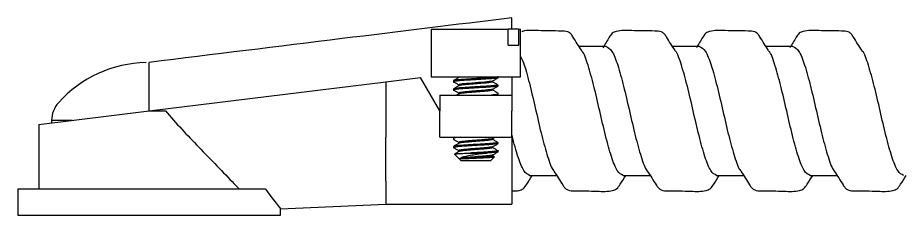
# Model space of a CAD drawing. Header units: inches. Extents: x 185 to 315, y 0 to 83.
# Drawn here: x 298.796 to 302.176, y 44.034 to 44.784 of the extents above; entities that cross this region are included whole.
import ezdxf

# ---------------------------------------------------------------- set-up
doc = ezdxf.new("R2010")
doc.units = ezdxf.units.IN
doc.header["$LTSCALE"] = 0.5
doc.header["$MEASUREMENT"] = 0
doc.layers.get('0').update_dxf_attribs({"color": 255, "linetype": 'CONTINUOUS'})
doc.layers.add('Hardware', color=242, linetype='CONTINUOUS')

# ---------------------------------------------------------------- blocks, each defined once
blk = doc.blocks.new('*U110')
at = {"layer": 'Hardware', "transparency": 16777216}
for p, q in [((1.38, 0.7062), (1.38, 0.75)), ((1.0725, 0.7062), (1.0725, 0.5262)), ((1.0725, 0.7062), (1.3656, 0.7062)), ((1.3656, 0.6462), (1.3656, 0.7062)), ((1.4056, 0.7062), (1.3656, 0.7062)), ((1.4056, 0.7062), (1.4125, 0.7062)), ((1.4056, 0.6462), (1.4056, 0.7062)), ((1.4125, 0.5262), (1.4125, 0.7062)), ((1.3656, 0.6462), (1.4056, 0.6462)), ((1.7379, 0.6412), (1.6352, 0.6412)), ((2.0934, 0.6412), (1.9907, 0.6412)), ((2.449, 0.6412), (2.3463, 0.6412)), ((0, 0.4274), (0, 0.5806)), ((0.9, 0.5067), (1.0319, 0.5229)), ((1.105, 0.3962), (1.0319, 0.5229)), ((1.0725, 0.5262), (1.4125, 0.5262)), ((1.157, 0.5109), (1.157, 0.507)), ((1.38, 0.5213), (1.38, 0.4562)), ((0, 0.3962), (0.9, 0.5067)), ((0.9, 0.5067), (0.9, 0.3962)), ((1.157, 0.4796), (1.157, 0.4757)), ((1.328, 0.4914), (1.328, 0.4953)), ((1.105, 0.4562), (1.105, 0.3962)), ((1.105, 0.4562), (1.38, 0.4562)), ((1.1778, 0.4607), (1.1701, 0.4562)), ((1.3217, 0.4562), (1.3276, 0.4596)), ((1.328, 0.4601), (1.328, 0.464)), ((1.38, 0.4562), (1.38, 0.3962)), ((0, 0.3962), (0, 0.4274)), ((-0.42, 0.3446), (0, 0.3962)), ((0, 0.3962), (0.0615, 0.3962)), ((0.9, 0.3962), (0.9, 0.2971)), ((1.105, 0.2962), (1.105, 0.3962)), ((1.38, 0.2962), (1.38, 0.3962)), ((-0.42, 0.3446), (-0.42, 0.1)), ((-0.3712, 0.3603), (-0.3712, 0.3506)), ((-0.2926, 0.3603), (-0.3712, 0.3603)), ((0.9, 0.2411), (0.9, 0.2971)), ((1.105, 0.2962), (1.38, 0.2962)), ((1.157, 0.2921), (1.157, 0.2882)), ((1.1636, 0.2962), (1.1573, 0.2926)), ((1.3072, 0.2915), (1.3152, 0.2962)), ((1.328, 0.2726), (1.328, 0.2765)), ((1.38, 0.2962), (1.38, 0.0424)), ((0.9, 0.1296), (0.9, 0.2411)), ((1.157, 0.2609), (1.157, 0.257)), ((1.328, 0.2414), (1.328, 0.2453)), ((1.1617, 0.2315), (1.187, 0.2062)), ((1.298, 0.2062), (1.187, 0.2062)), ((1.2213, 0.2362), (1.2858, 0.2362)), ((1.298, 0.2062), (1.3138, 0.222)), ((1.312, 0.2221), (1.307, 0.225)), ((1.4472, 0.1512), (1.5498, 0.1512)), ((1.8027, 0.1512), (1.9054, 0.1512)), ((2.1583, 0.1512), (2.2609, 0.1512)), ((2.5138, 0.1512), (2.6165, 0.1512)), ((0.9, 0.1296), (0.9, 0.0447)), ((-0.5, 0.1), (-0.5, 0)), ((-0.5, 0.1), (0.4414, 0.1)), ((0.5, 0.0236), (0.9, 0.0424)), ((0.9, 0.0424), (1.38, 0.0424)), ((-0.5, 0), (0.5, 0)), ((0.5, 0), (0.5, 0.0247))]:
    blk.add_line(p, q, dxfattribs=at)
at = {"layer": 'Hardware', "transparency": 16777216, "flags": 128}
blk.add_lwpolyline([(1.3062, 0.5103), (1.3046, 0.5094), (1.2933, 0.5075), (1.2755, 0.5057), (1.253, 0.5039), (1.2296, 0.5021), (1.2074, 0.5002), (1.1902, 0.4985), (1.1797, 0.4966), (1.1776, 0.4948), (1.1776, 0.4948)], dxfattribs=at)
at = {"layer": 'Hardware', "transparency": 16777216}
for centre, radius, start, end in [((0, 0.1147), 0.4659, 91.4881, 137.8359), ((-0.2712, 0.3603), 0.1, 137.8359, 180)]:
    blk.add_arc(centre, radius, start, end, dxfattribs=at)
for points, knots in [([(1.38, 0.75), (1.1648, 0.7236), (0.7048, 0.6673), (0.2448, 0.6107), (0, 0.5806)], [0, 0, 0, 0, 0.467866, 1, 1, 1, 1]), ([(1.6452, 0.6256), (1.6339, 0.6429), (1.62, 0.6641), (1.6045, 0.6894), (1.5893, 0.6997), (1.5484, 0.6999), (1.484, 0.6997), (1.4389, 0.7042), (1.4181, 0.6971), (1.4169, 0.6967)], [0, 0, 0, 0, 0.228943, 0.281866, 0.33364, 0.431139, 0.745096, 0.985385, 1, 1, 1, 1]), ([(2.0008, 0.6256), (1.9895, 0.6429), (1.9756, 0.6641), (1.96, 0.6894), (1.9449, 0.6997), (1.904, 0.6998), (1.8395, 0.7005), (1.7933, 0.7031), (1.7687, 0.6959), (1.7614, 0.6914), (1.7551, 0.6844), (1.7442, 0.6652), (1.7341, 0.6489), (1.7258, 0.6355)], [0, 0, 0, 0, 0.180272, 0.221943, 0.262711, 0.339482, 0.586695, 0.7759, 0.798916, 0.82295, 0.848004, 0.874576, 1, 1, 1, 1]), ([(2.3563, 0.6256), (2.3451, 0.6429), (2.3312, 0.6641), (2.3156, 0.6894), (2.3004, 0.6997), (2.2595, 0.6998), (2.1951, 0.7005), (2.1489, 0.7031), (2.1243, 0.6959), (2.1169, 0.6914), (2.1107, 0.6844), (2.0997, 0.6652), (2.0897, 0.6489), (2.0814, 0.6355)], [0, 0, 0, 0, 0.180272, 0.221943, 0.262711, 0.339482, 0.586695, 0.7759, 0.798916, 0.82295, 0.848004, 0.874576, 1, 1, 1, 1]), ([(2.7119, 0.6256), (2.7006, 0.6429), (2.6867, 0.6641), (2.6711, 0.6894), (2.656, 0.6997), (2.6151, 0.6998), (2.5507, 0.7005), (2.5044, 0.7031), (2.4798, 0.6959), (2.4725, 0.6914), (2.4663, 0.6844), (2.4553, 0.6652), (2.4452, 0.6489), (2.4369, 0.6355)], [0, 0, 0, 0, 0.180272, 0.221943, 0.262711, 0.339482, 0.586695, 0.7759, 0.798916, 0.82295, 0.848004, 0.874576, 1, 1, 1, 1]), ([(1.8027, 0.1512), (1.7953, 0.1549), (1.7805, 0.1623), (1.7583, 0.2189), (1.7361, 0.2999), (1.7138, 0.3961), (1.6916, 0.493), (1.6694, 0.5716), (1.6539, 0.6175), (1.6457, 0.6238), (1.645, 0.6244)], [0, 0, 0, 0, 0.140889, 0.281777, 0.422666, 0.563554, 0.704443, 0.845332, 0.98622, 1, 1, 1, 1]), ([(1.7379, 0.6412), (1.7453, 0.6375), (1.7601, 0.6301), (1.7823, 0.5735), (1.8045, 0.4925), (1.8268, 0.3963), (1.849, 0.2994), (1.8712, 0.2208), (1.8867, 0.175), (1.8947, 0.1687), (1.8954, 0.1682)], [0, 0, 0, 0, 0.141074, 0.282149, 0.423223, 0.564298, 0.705372, 0.846447, 0.987521, 1, 1, 1, 1]), ([(2.1583, 0.1512), (2.1509, 0.1549), (2.1361, 0.1623), (2.1138, 0.2189), (2.0916, 0.2999), (2.0694, 0.3961), (2.0472, 0.493), (2.025, 0.5716), (2.0094, 0.6175), (2.0013, 0.6238), (2.0006, 0.6244)], [0, 0, 0, 0, 0.140889, 0.281777, 0.422666, 0.563554, 0.704443, 0.845332, 0.98622, 1, 1, 1, 1]), ([(2.0934, 0.6412), (2.1008, 0.6375), (2.1156, 0.6301), (2.1379, 0.5735), (2.1601, 0.4925), (2.1823, 0.3963), (2.2045, 0.2994), (2.2268, 0.2208), (2.2422, 0.175), (2.2503, 0.1687), (2.2509, 0.1682)], [0, 0, 0, 0, 0.141074, 0.282149, 0.423223, 0.564298, 0.705372, 0.846447, 0.987521, 1, 1, 1, 1]), ([(2.5138, 0.1512), (2.5064, 0.1549), (2.4916, 0.1623), (2.4694, 0.2189), (2.4472, 0.2999), (2.425, 0.3961), (2.4027, 0.493), (2.3805, 0.5716), (2.365, 0.6175), (2.3568, 0.6238), (2.3561, 0.6244)], [0, 0, 0, 0, 0.140889, 0.281777, 0.422666, 0.563554, 0.704443, 0.845332, 0.98622, 1, 1, 1, 1]), ([(2.449, 0.6412), (2.4564, 0.6375), (2.4712, 0.6301), (2.4934, 0.5735), (2.5156, 0.4925), (2.5379, 0.3963), (2.5601, 0.2994), (2.5823, 0.2208), (2.5978, 0.175), (2.6058, 0.1687), (2.6065, 0.1682)], [0, 0, 0, 0, 0.141074, 0.282149, 0.423223, 0.564298, 0.705372, 0.846447, 0.987521, 1, 1, 1, 1]), ([(2.8694, 0.1512), (2.862, 0.1549), (2.8472, 0.1623), (2.825, 0.2189), (2.8027, 0.2999), (2.7805, 0.3961), (2.7583, 0.493), (2.7361, 0.5716), (2.7205, 0.6175), (2.7124, 0.6238), (2.7117, 0.6244)], [0, 0, 0, 0, 0.140889, 0.281777, 0.422666, 0.563554, 0.704443, 0.845332, 0.98622, 1, 1, 1, 1]), ([(1.4125, 0.6035), (1.4173, 0.5932), (1.4294, 0.5668), (1.449, 0.4915), (1.4712, 0.3966), (1.4934, 0.2993), (1.5156, 0.2209), (1.5311, 0.175), (1.5392, 0.1687), (1.5398, 0.1682)], [0, 0, 0, 0, 0.111976, 0.286494, 0.461011, 0.635528, 0.810046, 0.984563, 1, 1, 1, 1]), ([(1.3275, 0.5226), (1.3271, 0.5222), (1.3263, 0.5213), (1.3154, 0.5197), (1.2978, 0.5183), (1.2748, 0.5167), (1.2488, 0.5151), (1.2222, 0.5137), (1.1975, 0.512), (1.1771, 0.5106), (1.1627, 0.509), (1.1565, 0.5074), (1.156, 0.5064), (1.1598, 0.5058), (1.1604, 0.5057)], [0, 0, 0, 0, 0.0772072, 0.1689413, 0.2586709, 0.3499471, 0.4410617, 0.530904, 0.622653, 0.7125262, 0.8036005, 0.8949105, 0.9846193, 1, 1, 1, 1]), ([(1.3278, 0.5262), (1.3264, 0.5257), (1.3237, 0.5247), (1.3097, 0.5231), (1.29, 0.5216), (1.2656, 0.52), (1.2391, 0.5185), (1.2129, 0.517), (1.1895, 0.5154), (1.1712, 0.5139), (1.1592, 0.5124), (1.1578, 0.5114), (1.1571, 0.5109)], [0, 0, 0, 0, 0.1007997, 0.201724, 0.3008746, 0.4022571, 0.5018133, 0.6022094, 0.7033099, 0.8023748, 0.9036926, 1, 1, 1, 1]), ([(1.1778, 0.5232), (1.1744, 0.5212), (1.1676, 0.5172), (1.1607, 0.5133), (1.1573, 0.5113)], [0, 0, 0, 0, 0.499667, 1, 1, 1, 1]), ([(1.3072, 0.5103), (1.3106, 0.5123), (1.3174, 0.5162), (1.3242, 0.5202), (1.3276, 0.5221)], [0, 0, 0, 0, 0.499745, 1, 1, 1, 1]), ([(1.3275, 0.4914), (1.3271, 0.4909), (1.3263, 0.49), (1.3154, 0.4885), (1.2978, 0.487), (1.2748, 0.4854), (1.2488, 0.4839), (1.2222, 0.4824), (1.1975, 0.4808), (1.1771, 0.4793), (1.1627, 0.4778), (1.1565, 0.4762), (1.156, 0.4752), (1.1598, 0.4745), (1.1604, 0.4745)], [0, 0, 0, 0, 0.077207, 0.168941, 0.258671, 0.349947, 0.441061, 0.530903, 0.622652, 0.712525, 0.8036, 0.89491, 0.984618, 1, 1, 1, 1]), ([(1.327, 0.4953), (1.3273, 0.4952), (1.3292, 0.4945), (1.3227, 0.4934), (1.31, 0.4918), (1.2899, 0.4904), (1.2657, 0.4888), (1.2391, 0.4873), (1.2129, 0.4857), (1.1895, 0.4841), (1.1712, 0.4827), (1.1592, 0.4811), (1.1578, 0.4801), (1.1571, 0.4796)], [0, 0, 0, 0, 0.020587, 0.119312, 0.218158, 0.315268, 0.414563, 0.51207, 0.610399, 0.709418, 0.806443, 0.905675, 1, 1, 1, 1]), ([(1.1778, 0.4919), (1.1744, 0.49), (1.1676, 0.486), (1.1607, 0.482), (1.1573, 0.4801)], [0, 0, 0, 0, 0.499709, 1, 1, 1, 1]), ([(1.1598, 0.5057), (1.1631, 0.5038), (1.1698, 0.4998), (1.1764, 0.4959), (1.1797, 0.4939)], [0, 0, 0, 0, 0.500107, 1, 1, 1, 1]), ([(1.1598, 0.4745), (1.1631, 0.4725), (1.1698, 0.4686), (1.1764, 0.4646), (1.1797, 0.4627)], [0, 0, 0, 0, 0.500133, 1, 1, 1, 1]), ([(1.3063, 0.479), (1.3062, 0.4788), (1.306, 0.4781), (1.2968, 0.4766), (1.28, 0.4748), (1.2577, 0.4729), (1.2335, 0.4712), (1.2105, 0.4693), (1.1918, 0.4676), (1.1792, 0.4657), (1.178, 0.4645), (1.1773, 0.4639)], [0, 0, 0, 0, 0.039156, 0.160406, 0.279194, 0.400466, 0.519331, 0.640445, 0.759592, 0.880371, 1, 1, 1, 1]), ([(1.3063, 0.5062), (1.3061, 0.5061), (1.3054, 0.5054), (1.298, 0.5041), (1.2847, 0.5026), (1.2671, 0.5011), (1.2473, 0.4995), (1.227, 0.498), (1.2082, 0.4964), (1.1909, 0.4948), (1.1801, 0.4932), (1.1788, 0.4922), (1.1784, 0.4919)], [0, 0, 0, 0, 0.038929, 0.147365, 0.253421, 0.361314, 0.469014, 0.575204, 0.683658, 0.789613, 0.936433, 1, 1, 1, 1]), ([(1.3063, 0.475), (1.3061, 0.4748), (1.3054, 0.4741), (1.298, 0.4728), (1.2847, 0.4714), (1.2671, 0.4698), (1.2473, 0.4683), (1.227, 0.4668), (1.2082, 0.4652), (1.1909, 0.4635), (1.1801, 0.462), (1.1788, 0.461), (1.1784, 0.4607)], [0, 0, 0, 0, 0.038918, 0.147354, 0.25341, 0.361303, 0.469004, 0.575193, 0.683647, 0.789602, 0.936422, 1, 1, 1, 1]), ([(1.3267, 0.4946), (1.3235, 0.4966), (1.3169, 0.5004), (1.3103, 0.5043), (1.307, 0.5063)], [0, 0, 0, 0, 0.493636, 1, 1, 1, 1]), ([(1.3267, 0.4634), (1.3235, 0.4653), (1.3169, 0.4692), (1.3103, 0.4731), (1.307, 0.475)], [0, 0, 0, 0, 0.493612, 1, 1, 1, 1]), ([(1.3072, 0.479), (1.3106, 0.481), (1.3174, 0.485), (1.3242, 0.4889), (1.3276, 0.4909)], [0, 0, 0, 0, 0.499707, 1, 1, 1, 1]), ([(1.3275, 0.4601), (1.3271, 0.4597), (1.3262, 0.4588), (1.317, 0.4574), (1.3065, 0.4565), (1.3023, 0.4562)], [0, 0, 0, 0, 0.333659, 0.730097, 1, 1, 1, 1]), ([(1.327, 0.464), (1.3274, 0.4639), (1.3284, 0.4637), (1.327, 0.4634), (1.3261, 0.4632)], [0, 0, 0, 0, 0.412166, 1, 1, 1, 1]), ([(0.0615, 0.3962), (0.0822, 0.3727), (0.124, 0.3254), (0.1915, 0.2562), (0.2591, 0.1859), (0.3102, 0.1332), (0.3358, 0.1067), (0.3423, 0.1)], [0, 0, 0, 0, 0.209617, 0.423119, 0.665377, 0.915096, 1, 1, 1, 1]), ([(1.4472, 0.1512), (1.4398, 0.1548), (1.425, 0.1621), (1.4027, 0.2197), (1.3878, 0.2719), (1.3802, 0.3039), (1.38, 0.3046)], [0, 0, 0, 0, 0.3307739, 0.6615478, 0.9923218, 1, 1, 1, 1]), ([(1.3275, 0.2726), (1.3271, 0.2722), (1.3263, 0.2713), (1.3154, 0.2697), (1.2978, 0.2683), (1.2748, 0.2667), (1.2488, 0.2651), (1.2222, 0.2637), (1.1975, 0.262), (1.1771, 0.2606), (1.1627, 0.259), (1.1565, 0.2574), (1.156, 0.2564), (1.1598, 0.2558), (1.1604, 0.2557)], [0, 0, 0, 0, 0.077206, 0.16894, 0.258669, 0.349944, 0.441058, 0.530899, 0.622647, 0.71252, 0.803593, 0.894903, 0.984611, 1, 1, 1, 1]), ([(1.1847, 0.2962), (1.1803, 0.2959), (1.1695, 0.295), (1.1593, 0.2936), (1.1578, 0.2926), (1.1571, 0.2921)], [0, 0, 0, 0, 0.25704, 0.637938, 1, 1, 1, 1]), ([(1.1579, 0.2882), (1.1575, 0.2879), (1.157, 0.2875), (1.1598, 0.287), (1.1604, 0.287)], [0, 0, 0, 0, 0.797562, 1, 1, 1, 1]), ([(1.327, 0.2765), (1.3273, 0.2764), (1.3292, 0.2758), (1.3227, 0.2747), (1.31, 0.2731), (1.2899, 0.2716), (1.2657, 0.27), (1.2391, 0.2685), (1.2129, 0.267), (1.1895, 0.2654), (1.1712, 0.2639), (1.1592, 0.2624), (1.1578, 0.2614), (1.1571, 0.2609)], [0, 0, 0, 0, 0.0205873, 0.1193118, 0.2181583, 0.3152677, 0.414563, 0.5120696, 0.6103988, 0.7094179, 0.8064434, 0.9056753, 1, 1, 1, 1]), ([(1.1778, 0.2732), (1.1744, 0.2712), (1.1676, 0.2672), (1.1607, 0.2633), (1.1573, 0.2613)], [0, 0, 0, 0, 0.500001, 1, 1, 1, 1]), ([(1.1598, 0.287), (1.1631, 0.285), (1.1698, 0.2811), (1.1764, 0.2771), (1.1797, 0.2752)], [0, 0, 0, 0, 0.500293, 1, 1, 1, 1]), ([(1.3064, 0.2915), (1.3064, 0.2914), (1.3065, 0.2907), (1.298, 0.2892), (1.2818, 0.2875), (1.2598, 0.2856), (1.2356, 0.2839), (1.2123, 0.282), (1.1932, 0.2802), (1.1799, 0.2783), (1.1782, 0.2771), (1.1773, 0.2765)], [0, 0, 0, 0, 0.028493, 0.151085, 0.271174, 0.393681, 0.513969, 0.636212, 0.756904, 0.878704, 1, 1, 1, 1]), ([(1.3063, 0.2875), (1.3061, 0.2873), (1.3054, 0.2866), (1.298, 0.2853), (1.2847, 0.2839), (1.2671, 0.2823), (1.2473, 0.2808), (1.227, 0.2793), (1.2082, 0.2777), (1.1909, 0.276), (1.1801, 0.2745), (1.1788, 0.2735), (1.1784, 0.2732)], [0, 0, 0, 0, 0.038853, 0.14729, 0.253346, 0.361238, 0.468939, 0.575129, 0.683583, 0.789538, 0.936358, 1, 1, 1, 1]), ([(1.3267, 0.2759), (1.3234, 0.2778), (1.3169, 0.2817), (1.3103, 0.2856), (1.307, 0.2875)], [0, 0, 0, 0, 0.493469, 1, 1, 1, 1]), ([(1.3072, 0.2603), (1.3106, 0.2623), (1.3174, 0.2662), (1.3242, 0.2702), (1.3276, 0.2721)], [0, 0, 0, 0, 0.49944, 1, 1, 1, 1]), ([(1.1598, 0.2557), (1.1631, 0.2537), (1.1698, 0.2498), (1.1764, 0.2459), (1.1797, 0.2439)], [0, 0, 0, 0, 0.500319, 1, 1, 1, 1]), ([(1.1778, 0.2419), (1.1744, 0.24), (1.1691, 0.2369), (1.1638, 0.2338), (1.162, 0.2327)], [0, 0, 0, 0, 0.645706, 1, 1, 1, 1]), ([(1.307, 0.2603), (1.307, 0.2602), (1.3074, 0.2596), (1.3001, 0.2583), (1.2853, 0.2566), (1.264, 0.2547), (1.24, 0.2529), (1.2164, 0.2511), (1.1961, 0.2492), (1.1822, 0.2474), (1.1757, 0.2456), (1.1786, 0.2445), (1.18, 0.2439)], [0, 0, 0, 0, 0.00513, 0.117264, 0.227474, 0.339329, 0.449952, 0.561365, 0.672567, 0.783396, 0.8951, 1, 1, 1, 1]), ([(1.3063, 0.2562), (1.3061, 0.2561), (1.3054, 0.2554), (1.298, 0.2541), (1.2847, 0.2526), (1.2671, 0.2511), (1.2473, 0.2495), (1.227, 0.248), (1.2082, 0.2464), (1.1909, 0.2448), (1.1801, 0.2432), (1.1788, 0.2422), (1.1784, 0.2419)], [0, 0, 0, 0, 0.038842, 0.147279, 0.253335, 0.361227, 0.468928, 0.575118, 0.683572, 0.789527, 0.936347, 1, 1, 1, 1]), ([(1.327, 0.2453), (1.3273, 0.2452), (1.3292, 0.2445), (1.3227, 0.2434), (1.31, 0.2418), (1.2899, 0.2404), (1.2657, 0.2388), (1.2417, 0.2374), (1.2272, 0.2366), (1.2212, 0.2362)], [0, 0, 0, 0, 0.035475, 0.205593, 0.375921, 0.543256, 0.714357, 0.882377, 1, 1, 1, 1]), ([(1.3275, 0.2414), (1.3271, 0.2409), (1.3263, 0.24), (1.3154, 0.2385), (1.3007, 0.2372), (1.2896, 0.2365), (1.2858, 0.2362)], [0, 0, 0, 0, 0.252274, 0.552015, 0.845206, 1, 1, 1, 1]), ([(1.3267, 0.2446), (1.3234, 0.2466), (1.3169, 0.2504), (1.3103, 0.2543), (1.307, 0.2563)], [0, 0, 0, 0, 0.493445, 1, 1, 1, 1]), ([(1.3072, 0.229), (1.3106, 0.231), (1.3174, 0.235), (1.3242, 0.2389), (1.3276, 0.2409)], [0, 0, 0, 0, 0.499402, 1, 1, 1, 1]), ([(1.1622, 0.2323), (1.1621, 0.2324), (1.1616, 0.2329), (1.17, 0.2337), (1.1868, 0.2347), (1.2056, 0.2356), (1.2177, 0.2361), (1.221, 0.2362)], [0, 0, 0, 0, 0.081756, 0.350986, 0.623683, 0.898065, 1, 1, 1, 1]), ([(1.2858, 0.2362), (1.2778, 0.235), (1.2608, 0.2325), (1.2333, 0.2287), (1.2088, 0.2244), (1.1899, 0.2204), (1.1846, 0.2174), (1.182, 0.2159)], [0, 0, 0, 0, 0.190519, 0.40575, 0.613718, 0.805663, 1, 1, 1, 1]), ([(1.3069, 0.2291), (1.3056, 0.2285), (1.3027, 0.2274), (1.2883, 0.2256), (1.2682, 0.2238), (1.2444, 0.222), (1.2204, 0.2202), (1.1995, 0.2183), (1.1873, 0.2169), (1.183, 0.2161), (1.182, 0.2159)], [0, 0, 0, 0, 0.125599, 0.263172, 0.401428, 0.539732, 0.677258, 0.816142, 0.95312, 1, 1, 1, 1]), ([(1.182, 0.2159), (1.183, 0.2159), (1.187, 0.2159), (1.1978, 0.2159), (1.2105, 0.2159), (1.2168, 0.2159)], [0, 0, 0, 0, 0.1534467, 0.5826786, 1, 1, 1, 1]), ([(1.3063, 0.225), (1.3061, 0.2248), (1.3054, 0.2241), (1.298, 0.2228), (1.2847, 0.2214), (1.2671, 0.2198), (1.2473, 0.2183), (1.23, 0.217), (1.2203, 0.2162), (1.2168, 0.2159)], [0, 0, 0, 0, 0.06118, 0.232023, 0.399115, 0.569102, 0.738786, 0.906088, 1, 1, 1, 1]), ([(1.2168, 0.2159), (1.2237, 0.2163), (1.2375, 0.217), (1.2602, 0.218), (1.2814, 0.2191), (1.2988, 0.2201), (1.3109, 0.2211), (1.3128, 0.2218), (1.3137, 0.2221)], [0, 0, 0, 0, 0.162903, 0.325697, 0.493367, 0.662408, 0.833877, 1, 1, 1, 1]), ([(1.38, 0.0926), (1.3894, 0.0923), (1.4047, 0.0918), (1.4247, 0.0999), (1.4391, 0.122), (1.4504, 0.1399), (1.4575, 0.1512)], [0, 0, 0, 0, 0.267783, 0.438677, 0.646441, 1, 1, 1, 1]), ([(1.5393, 0.1677), (1.5507, 0.1502), (1.5647, 0.1286), (1.5804, 0.1032), (1.5956, 0.0928), (1.6363, 0.0925), (1.6991, 0.0922), (1.7506, 0.0887), (1.7803, 0.0998), (1.7946, 0.1221), (1.806, 0.1399), (1.8131, 0.1512)], [0, 0, 0, 0, 0.181984, 0.223913, 0.264865, 0.341736, 0.586194, 0.767382, 0.821673, 0.887678, 1, 1, 1, 1]), ([(1.8948, 0.1677), (1.9062, 0.1502), (1.9202, 0.1286), (1.936, 0.1032), (1.9511, 0.0928), (1.9919, 0.0925), (2.0547, 0.0922), (2.1062, 0.0887), (2.1359, 0.0998), (2.1502, 0.1221), (2.1615, 0.1399), (2.1687, 0.1512)], [0, 0, 0, 0, 0.181984, 0.223913, 0.264865, 0.341736, 0.586194, 0.767382, 0.821673, 0.887678, 1, 1, 1, 1]), ([(2.2504, 0.1677), (2.2618, 0.1502), (2.2758, 0.1286), (2.2915, 0.1032), (2.3067, 0.0928), (2.3474, 0.0925), (2.4102, 0.0922), (2.4617, 0.0887), (2.4914, 0.0998), (2.5057, 0.1221), (2.5171, 0.1399), (2.5242, 0.1512)], [0, 0, 0, 0, 0.181984, 0.223913, 0.264865, 0.341736, 0.586194, 0.767382, 0.821673, 0.887678, 1, 1, 1, 1]), ([(2.6059, 0.1677), (2.6173, 0.1502), (2.6313, 0.1286), (2.6471, 0.1032), (2.6622, 0.0928), (2.703, 0.0925), (2.7658, 0.0922), (2.8173, 0.0887), (2.847, 0.0998), (2.8613, 0.1221), (2.8726, 0.1399), (2.8798, 0.1512)], [0, 0, 0, 0, 0.181984, 0.223913, 0.264865, 0.341736, 0.586194, 0.767382, 0.821673, 0.887678, 1, 1, 1, 1]), ([(0.4414, 0.1), (0.4561, 0.0804), (0.4856, 0.0412), (0.5037, 0.0189), (0.4994, 0.0243), (0.4991, 0.0247)], [0, 0, 0, 0, 0.480496, 0.964022, 1, 1, 1, 1])]:
    blk.add_open_spline(points, degree=3, knots=knots, dxfattribs=at)

msp = doc.modelspace()

# ---------------------------------------------------------------- block references
at = {"transparency": 16777216}
msp.add_blockref('*U110', (299.29588, 44.03351), dxfattribs=at)

doc.saveas('drawing.dxf')
